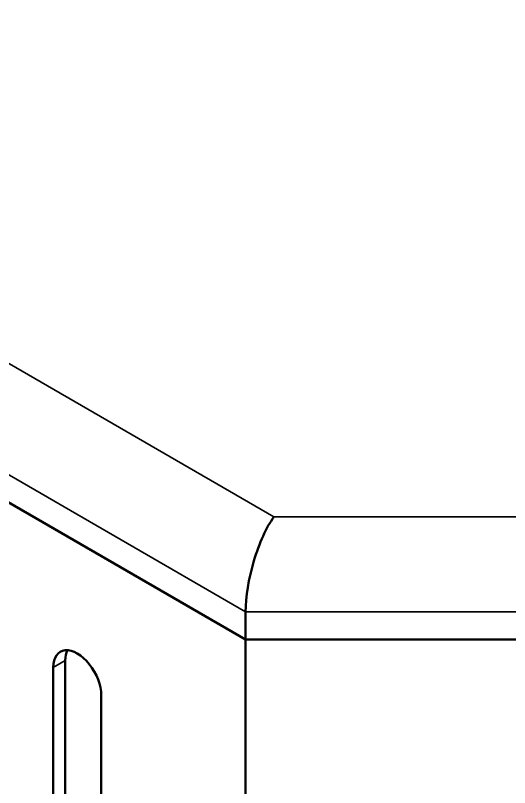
# Model space of a CAD drawing. Header units: inches. Extents: x 9.1 to 24.9, y 4.9 to 17.
# Drawn here: x 14.667 to 16.383, y 7.176 to 9.854 of the extents above; entities that cross this region are included whole.
import ezdxf

# ---------------------------------------------------------------- set-up
doc = ezdxf.new("R2010")
doc.units = ezdxf.units.IN
doc.header["$MEASUREMENT"] = 0
doc.layers.add('Visible (ANSI)', color=7, linetype='Continuous', lineweight=50)
doc.layers.add('Visible Narrow (ANSI)', color=7, linetype='Continuous', lineweight=35)

msp = doc.modelspace()

# ---------------------------------------------------------------- linework, layer by layer
at = {"layer": 'Visible (ANSI)'}
for p, q in [((9.065185396423743, 11.38516759995395), (15.46628297432453, 7.68949219024387)), ((9.06518539642377, 11.38516759995396), (15.46628297432456, 7.689492190243843)), ((15.46628297432456, 7.689492190243844), (15.46628297432456, 7.785928794290426)), ((15.46628297432453, 4.98926727693958), (15.46628297432453, 7.68949219024387)), ((15.46628297432453, 7.68949219024387), (18.41903887983634, 7.68949219024387)), ((15.46628297432456, 7.689492190243844), (18.41903887983637, 7.689492190243836)), ((14.83990885713172, 5.881305864370462), (14.83990885713172, 7.617164737208934)), ((14.7981505826522, 5.857196713358816), (14.7981505826522, 7.593055586197289)), ((14.96518368057028, 7.496618982150707), (14.96518368057028, 5.760760109312234))]:
    msp.add_line(p, q, dxfattribs=at)
for centre, major_axis, ratio, start_param, end_param in [((15.56412869771978, 7.922310747642305), (-0.06306678801128796, -0.2353684571282937), 0.3178372451957844, 3.842031589623698, 5.412827916418617), ((14.88166713161124, 7.544837284173998), (-0.05905511811024235, 0.1022864650139065), 0.5773502691896258, 3.926990816987004, 7.068583470576798), ((14.92342540609076, 7.568946435185643), (-0.05905511811023623, 0.1022864650139101), 0.577350269189626, 0.3613671239066809, 0.7853981633974285)]:
    msp.add_ellipse(centre, major_axis=major_axis, ratio=ratio, start_param=start_param, end_param=end_param, dxfattribs=at)
at = {"layer": 'Visible Narrow (ANSI)'}
for p, q in [((15.56412869771978, 8.115183955735468), (9.301405868864718, 11.73096866683499)), ((9.065185396423772, 11.48160420400054), (15.46628297432456, 7.785928794290426)), ((18.32119315644115, 8.11518395573546), (15.56412869771978, 8.115183955735468)), ((15.46628297432456, 7.785928794290426), (18.41903887983637, 7.785928794290417)), ((14.7981505826522, 7.593055586197289), (14.83990885713172, 7.617164737208934))]:
    msp.add_line(p, q, dxfattribs=at)

doc.saveas('drawing.dxf')
